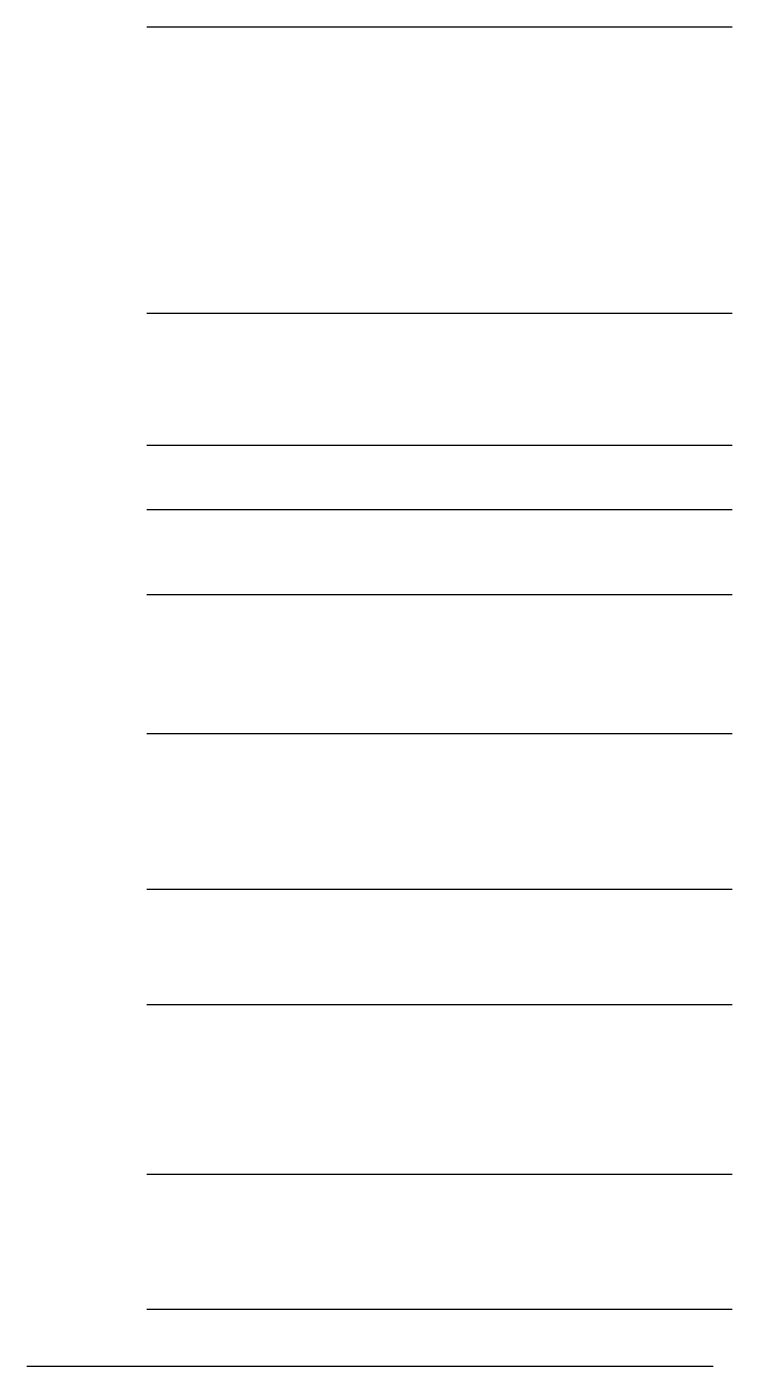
# Model space of a CAD drawing. Header units: millimetres. Extents: x -42700 to 155289, y -7931 to 68797.
# Drawn here: x 147223 to 150259, y 25092 to 30861 of the extents above; entities that cross this region are included whole.
import ezdxf

# ---------------------------------------------------------------- set-up
doc = ezdxf.new("R2010")
doc.units = ezdxf.units.MM
for name, color, linetype in [('01 arq 3D', 9, 'Continuous'), ('04 tableros', 3, 'Continuous'), ('06 textos', 7, 'Continuous'), ('08.1 tags L1', 3, 'Continuous'), ('08.2 tags L3', 3, 'Continuous'), ('10 view', 7, 'Continuous'), ('12 brackets', 30, 'Continuous'), ('14 bandejas', 95, 'Continuous'), ('16 cortes', 8, 'Continuous'), ('18 nomenclatura eq. electr.', 2, 'Continuous'), ('19 pasadas', 6, 'Continuous')]:
    doc.layers.add(name, color=color, linetype=linetype)

msp = doc.modelspace()

# ---------------------------------------------------------------- linework, layer by layer
at = {"layer": '01 arq 3D'}
msp.add_polyline3d([(147739.813, 30860.551, 0), (150259.405, 30860.551, 0)], dxfattribs=at)
at = {"layer": '04 tableros'}
msp.add_polyline3d([(147739.813, 29627.808, 0), (150259.405, 29627.808, 0)], dxfattribs=at)
at = {"layer": '06 textos'}
msp.add_polyline3d([(147739.813, 29058.234, 0), (150259.405, 29058.234, 0)], dxfattribs=at)
at = {"layer": '08.1 tags L1'}
msp.add_polyline3d([(147739.813, 28782.403, 0), (150259.405, 28782.403, 0)], dxfattribs=at)
at = {"layer": '08.2 tags L3'}
msp.add_polyline3d([(147739.813, 28415.348, 0), (150259.405, 28415.348, 0)], dxfattribs=at)
at = {"layer": '10 view'}
msp.add_polyline3d([(147739.813, 27816.962, 0), (150259.405, 27816.962, 0)], dxfattribs=at)
at = {"layer": '12 brackets'}
msp.add_polyline3d([(147739.813, 27146.528, 0), (150259.405, 27146.528, 0)], dxfattribs=at)
at = {"layer": '14 bandejas'}
msp.add_polyline3d([(147739.813, 26650.516, 0), (150259.405, 26650.516, 0)], dxfattribs=at)
at = {"layer": '16 cortes'}
msp.add_polyline3d([(147739.813, 25919.093, 0), (150259.405, 25919.093, 0)], dxfattribs=at)
at = {"layer": '18 nomenclatura eq. electr.'}
msp.add_polyline3d([(147739.813, 25338.528, 0), (150259.405, 25338.528, 0)], dxfattribs=at)
at = {"layer": '19 pasadas'}
msp.add_polyline3d([(147222.831, 25092.247, 0), (150177.366, 25092.247, 0)], dxfattribs=at)

doc.saveas('drawing.dxf')
